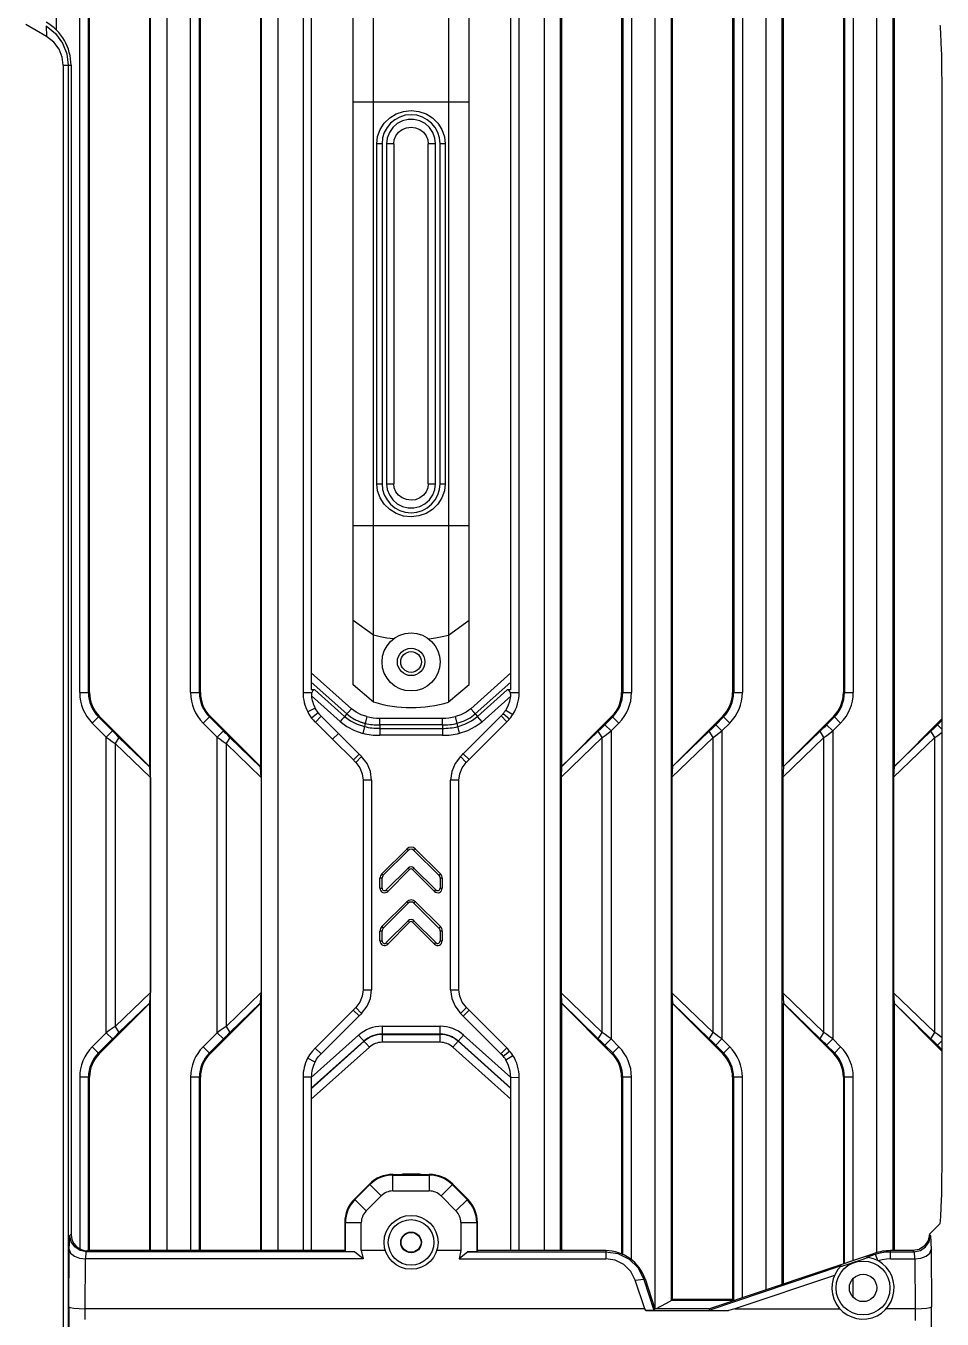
# Model space of a CAD drawing. Header units: millimetres. Extents: x -3132 to 28633, y 682 to 5849.
# Drawn here: x 23389.5 to 23499.9, y 2589.5 to 2745.4 of the extents above; entities that cross this region are included whole.
import ezdxf

# ---------------------------------------------------------------- set-up
doc = ezdxf.new("R2010")
doc.units = ezdxf.units.MM

# ---------------------------------------------------------------- blocks, each defined once
blk = doc.blocks.new('rtjg')
at = {"linetype": 'Continuous'}
for p, q in [((18571.62, 2423.02), (18571.62, 2508.9)), ((18584.99, 2275.81), (18584.99, 2508.9)), ((18598.36, 2275.81), (18598.36, 2508.9)), ((18582.99, 2275.81), (18582.99, 2507.99)), ((18596.36, 2275.81), (18596.36, 2507.99)), ((18630.42, 2487.27), (18630.42, 2275.81)), ((18632.41, 2275.81), (18632.41, 2485.28)), ((18643.79, 2473.9), (18643.79, 2268.81)), ((18645.78, 2269.79), (18645.78, 2471.91)), ((18657.16, 2460.53), (18657.16, 2271.1)), ((18659.15, 2271.77), (18659.15, 2458.54)), ((18670.53, 2447.16), (18670.53, 2275.56)), ((18672.52, 2275.81), (18672.52, 2445.17)), ((18582.85, 2443.4), (18582.85, 2334.22)), ((18596.22, 2443.4), (18596.22, 2334.22)), ((18632.56, 2334.22), (18632.56, 2443.41)), ((18645.93, 2334.22), (18645.93, 2443.41)), ((18659.3, 2334.22), (18659.3, 2443.41)), ((18672.67, 2334.22), (18672.67, 2443.41)), ((18609.85, 2341.98), (18609.85, 2435.64)), ((18618.92, 2435.65), (18618.92, 2341.97)), ((18574.44, 2343.11), (18574.44, 2434.51)), ((18575.49, 2343.11), (18575.49, 2434.51)), ((18575.62, 2343.11), (18575.62, 2434.51)), ((18587.81, 2343.11), (18587.81, 2434.51)), ((18588.86, 2343.11), (18588.86, 2434.51)), ((18588.99, 2343.11), (18588.99, 2434.51)), ((18601.36, 2434.51), (18601.36, 2343.11)), ((18602.36, 2434.43), (18602.36, 2343.45)), ((18607.39, 2344.07), (18607.39, 2433.54)), ((18621.39, 2344.06), (18621.39, 2433.55)), ((18626.42, 2343.43), (18626.42, 2434.46)), ((18627.42, 2343.11), (18627.42, 2434.5)), ((18639.78, 2434.51), (18639.78, 2343.11)), ((18639.92, 2434.51), (18639.92, 2343.11)), ((18640.97, 2434.51), (18640.97, 2343.11)), ((18653.15, 2434.51), (18653.15, 2343.11)), ((18653.29, 2434.51), (18653.29, 2343.11)), ((18654.34, 2434.51), (18654.34, 2343.11)), ((18666.52, 2434.51), (18666.52, 2343.11)), ((18666.66, 2434.51), (18666.66, 2343.11)), ((18667.71, 2434.51), (18667.71, 2343.11)), ((18570.44, 2422.23), (18567.94, 2423.68)), ((18570.4, 2423.53), (18570.44, 2422.23)), ((18572.44, 2418.77), (18572.44, 2108.85)), ((18572.44, 2418.77), (18573.39, 2418.77)), ((18573.06, 2418.77), (18573.06, 2108.85)), ((18573.39, 2418.77), (18573.39, 2277.8)), ((18678.43, 2286.08), (18678.43, 2416.54)), ((18621.39, 2414.34), (18607.39, 2414.34)), ((18610.27, 2368.31), (18610.27, 2409.31)), ((18610.89, 2409.31), (18610.27, 2409.31)), ((18610.89, 2409.31), (18610.89, 2368.31)), ((18611.44, 2409.31), (18611.44, 2368.31)), ((18612.3, 2409.31), (18611.44, 2409.31)), ((18612.3, 2409.31), (18612.3, 2368.31)), ((18616.47, 2368.31), (18616.47, 2409.31)), ((18617.34, 2409.31), (18616.47, 2409.31)), ((18617.34, 2368.31), (18617.34, 2409.31)), ((18617.89, 2368.31), (18617.89, 2409.31)), ((18618.51, 2409.31), (18617.89, 2409.31)), ((18618.51, 2409.31), (18618.51, 2368.31)), ((18610.27, 2368.31), (18610.89, 2368.31)), ((18611.44, 2368.31), (18612.3, 2368.31)), ((18616.47, 2368.31), (18617.34, 2368.31)), ((18617.89, 2368.31), (18618.51, 2368.31)), ((18607.39, 2363.28), (18621.39, 2363.28)), ((18609.85, 2350.04), (18607.39, 2351.81)), ((18621.39, 2351.8), (18618.92, 2350.02)), ((18607.2, 2341.17), (18602.36, 2345.51)), ((18606.65, 2340.55), (18602.36, 2344.39)), ((18626.42, 2345.49), (18621.58, 2341.16)), ((18626.42, 2344.37), (18622.13, 2340.54)), ((18574.44, 2343.11), (18575.62, 2343.11)), ((18587.81, 2343.11), (18588.99, 2343.11)), ((18601.36, 2343.11), (18602.41, 2343.11)), ((18602.8, 2343.45), (18602.36, 2343.45)), ((18602.8, 2343.45), (18606.38, 2340.24)), ((18609.85, 2341.98), (18607.39, 2344.07)), ((18621.39, 2344.06), (18618.92, 2341.97)), ((18622.4, 2340.24), (18625.97, 2343.43)), ((18626.42, 2343.43), (18625.97, 2343.43)), ((18626.36, 2343.11), (18627.42, 2343.11)), ((18639.78, 2343.11), (18640.97, 2343.11)), ((18653.15, 2343.11), (18654.34, 2343.11)), ((18666.52, 2343.11), (18667.71, 2343.11)), ((18602.82, 2341.24), (18601.93, 2340.78)), ((18602.38, 2342.72), (18605.83, 2339.62)), ((18622.95, 2339.61), (18626.4, 2342.69)), ((18576.79, 2340.28), (18575.95, 2339.44)), ((18578.39, 2338.5), (18576.7, 2340.18)), ((18582.85, 2334.22), (18576.79, 2340.28)), ((18590.16, 2340.28), (18589.32, 2339.44)), ((18591.76, 2338.5), (18590.07, 2340.18)), ((18596.22, 2334.22), (18590.16, 2340.28)), ((18603.19, 2340.67), (18602.4, 2340.05)), ((18603.54, 2340.28), (18602.85, 2339.56)), ((18605.64, 2338.2), (18603.54, 2340.28)), ((18606.65, 2340.55), (18606.38, 2340.24)), ((18606.65, 2340.55), (18606.8, 2340.71)), ((18606.8, 2340.71), (18607.2, 2341.17)), ((18609.05, 2340.22), (18608.56, 2338.2)), ((18610.61, 2340.04), (18618.17, 2340.04)), ((18620.24, 2338.21), (18619.75, 2340.22)), ((18625.24, 2340.3), (18620.69, 2335.75)), ((18621.98, 2340.71), (18621.58, 2341.16)), ((18622.13, 2340.54), (18621.98, 2340.71)), ((18622.13, 2340.54), (18622.4, 2340.24)), ((18622.95, 2339.61), (18622.4, 2340.24)), ((18625.24, 2340.3), (18625.94, 2339.59)), ((18625.5, 2340.58), (18626.26, 2339.94)), ((18625.82, 2341), (18626.67, 2340.48)), ((18638.61, 2340.28), (18632.56, 2334.22)), ((18638.71, 2340.18), (18637.76, 2339.23)), ((18639.45, 2339.44), (18638.61, 2340.28)), ((18651.98, 2340.28), (18645.93, 2334.22)), ((18652.08, 2340.18), (18651.13, 2339.23)), ((18652.82, 2339.44), (18651.98, 2340.28)), ((18665.35, 2340.28), (18659.3, 2334.22)), ((18665.45, 2340.18), (18664.5, 2339.23)), ((18666.19, 2339.44), (18665.35, 2340.28)), ((18678.43, 2339.98), (18672.67, 2334.22)), ((18678.43, 2339.79), (18677.87, 2339.23)), ((18575.95, 2339.44), (18577.64, 2337.75)), ((18577.64, 2337.75), (18578.39, 2338.5)), ((18589.32, 2339.44), (18591.01, 2337.75)), ((18591.01, 2337.75), (18591.76, 2338.5)), ((18602.85, 2339.56), (18604.93, 2337.49)), ((18605.64, 2338.2), (18604.93, 2337.49)), ((18608.14, 2335.7), (18605.64, 2338.2)), ((18608.78, 2339.43), (18608.85, 2339.41)), ((18618.16, 2339.21), (18610.61, 2339.21)), ((18610.61, 2339.21), (18610.61, 2338.8)), ((18610.61, 2338.8), (18618.16, 2338.8)), ((18618.16, 2339.21), (18618.16, 2338.8)), ((18621.39, 2335.04), (18625.94, 2339.59)), ((18636.97, 2338.46), (18632.54, 2334.19)), ((18637.43, 2337.71), (18636.97, 2338.46)), ((18637.76, 2339.23), (18638.5, 2338.49)), ((18638.5, 2338.49), (18639.45, 2339.44)), ((18638.5, 2338.49), (18638.5, 2301.34)), ((18650.34, 2338.46), (18645.91, 2334.19)), ((18650.8, 2337.71), (18650.34, 2338.46)), ((18651.13, 2339.23), (18651.87, 2338.49)), ((18651.87, 2338.49), (18652.82, 2339.44)), ((18651.87, 2338.49), (18651.87, 2301.34)), ((18663.71, 2338.46), (18659.28, 2334.19)), ((18664.17, 2337.71), (18663.71, 2338.46)), ((18664.5, 2339.23), (18665.24, 2338.49)), ((18665.24, 2338.49), (18666.19, 2339.44)), ((18665.24, 2338.49), (18665.24, 2301.34)), ((18677.08, 2338.46), (18672.65, 2334.19)), ((18677.54, 2337.71), (18677.08, 2338.46)), ((18677.87, 2339.23), (18678.43, 2338.68)), ((18577.64, 2302.08), (18577.64, 2337.75)), ((18579.17, 2337.72), (18578.71, 2336.98)), ((18578.71, 2336.98), (18578.71, 2302.85)), ((18578.71, 2336.98), (18582.95, 2332.88)), ((18582.88, 2334.14), (18579.17, 2337.72)), ((18591.01, 2302.08), (18591.01, 2337.75)), ((18592.54, 2337.72), (18592.08, 2336.98)), ((18592.08, 2336.98), (18592.08, 2302.85)), ((18592.08, 2336.98), (18596.32, 2332.88)), ((18596.25, 2334.14), (18592.54, 2337.72)), ((18604.93, 2337.49), (18607.43, 2334.99)), ((18618.16, 2337.97), (18610.62, 2337.97)), ((18632.47, 2332.92), (18637.43, 2337.71)), ((18637.43, 2302.12), (18637.43, 2337.71)), ((18645.84, 2332.92), (18650.8, 2337.71)), ((18650.8, 2302.12), (18650.8, 2337.71)), ((18659.21, 2332.92), (18664.17, 2337.71)), ((18664.17, 2302.12), (18664.17, 2337.71)), ((18672.58, 2332.92), (18677.54, 2337.71)), ((18677.54, 2302.12), (18677.54, 2337.71)), ((18608.14, 2335.7), (18607.43, 2334.99)), ((18608.42, 2335.41), (18607.72, 2334.7)), ((18620.35, 2335.41), (18621.05, 2334.7)), ((18620.69, 2335.75), (18621.39, 2335.04)), ((18582.85, 2334.22), (18582.88, 2334.14)), ((18582.95, 2332.88), (18582.88, 2334.14)), ((18596.22, 2334.22), (18596.25, 2334.14)), ((18596.32, 2332.88), (18596.25, 2334.14)), ((18632.54, 2334.19), (18632.47, 2332.92)), ((18632.56, 2334.22), (18632.54, 2334.19)), ((18645.91, 2334.19), (18645.84, 2332.92)), ((18645.93, 2334.22), (18645.91, 2334.19)), ((18659.28, 2334.19), (18659.21, 2332.92)), ((18659.3, 2334.22), (18659.28, 2334.19)), ((18672.65, 2334.19), (18672.58, 2332.92)), ((18672.67, 2334.22), (18672.65, 2334.19)), ((18582.95, 2332.88), (18582.95, 2306.95)), ((18596.32, 2332.88), (18596.32, 2306.95)), ((18609.61, 2332.57), (18608.61, 2332.57)), ((18608.61, 2332.57), (18608.61, 2307.26)), ((18609.61, 2332.57), (18609.61, 2307.26)), ((18620.16, 2332.57), (18619.16, 2332.57)), ((18619.16, 2307.26), (18619.16, 2332.57)), ((18620.16, 2307.26), (18620.16, 2332.57)), ((18632.47, 2332.92), (18632.47, 2306.91)), ((18645.84, 2332.92), (18645.84, 2306.91)), ((18659.21, 2332.92), (18659.21, 2306.91)), ((18672.58, 2332.92), (18672.58, 2306.91)), ((18613.86, 2324.25), (18610.86, 2321.25)), ((18611.04, 2321.08), (18614.04, 2324.08)), ((18614.04, 2324.08), (18613.86, 2324.25)), ((18614.92, 2324.25), (18614.74, 2324.08)), ((18614.74, 2324.08), (18617.74, 2321.08)), ((18617.92, 2321.25), (18614.92, 2324.25)), ((18610.86, 2321.25), (18611.04, 2321.08)), ((18614.04, 2321.96), (18611.4, 2319.32)), ((18611.58, 2319.14), (18614.21, 2321.78)), ((18614.21, 2321.78), (18614.04, 2321.96)), ((18614.74, 2321.96), (18614.57, 2321.78)), ((18614.57, 2321.78), (18617.2, 2319.14)), ((18617.38, 2319.32), (18614.74, 2321.96)), ((18617.74, 2321.08), (18617.92, 2321.25)), ((18610.89, 2320.72), (18610.64, 2320.72)), ((18610.64, 2319.53), (18610.64, 2320.72)), ((18610.64, 2319.53), (18610.89, 2319.53)), ((18610.89, 2319.53), (18610.89, 2320.72)), ((18618.14, 2320.72), (18617.89, 2320.72)), ((18617.89, 2320.72), (18617.89, 2319.53)), ((18617.89, 2319.53), (18618.14, 2319.53)), ((18618.14, 2320.72), (18618.14, 2319.53)), ((18613.86, 2317.89), (18610.86, 2314.89)), ((18611.4, 2319.32), (18611.58, 2319.14)), ((18614.04, 2317.71), (18613.86, 2317.89)), ((18614.92, 2317.89), (18614.74, 2317.71)), ((18617.92, 2314.89), (18614.92, 2317.89)), ((18617.2, 2319.14), (18617.38, 2319.32)), ((18611.04, 2314.71), (18614.04, 2317.71)), ((18614.74, 2317.71), (18617.74, 2314.71)), ((18610.86, 2314.89), (18611.04, 2314.71)), ((18614.04, 2315.59), (18611.4, 2312.96)), ((18611.58, 2312.78), (18614.21, 2315.42)), ((18614.21, 2315.42), (18614.04, 2315.59)), ((18614.74, 2315.59), (18614.57, 2315.42)), ((18614.57, 2315.42), (18617.2, 2312.78)), ((18617.38, 2312.96), (18614.74, 2315.59)), ((18617.74, 2314.71), (18617.92, 2314.89)), ((18610.89, 2314.36), (18610.64, 2314.36)), ((18610.64, 2313.17), (18610.64, 2314.36)), ((18610.64, 2313.17), (18610.89, 2313.17)), ((18610.89, 2313.17), (18610.89, 2314.36)), ((18618.14, 2314.36), (18617.89, 2314.36)), ((18617.89, 2314.36), (18617.89, 2313.17)), ((18617.89, 2313.17), (18618.14, 2313.17)), ((18618.14, 2314.36), (18618.14, 2313.17)), ((18611.4, 2312.96), (18611.58, 2312.78)), ((18617.2, 2312.78), (18617.38, 2312.96)), ((18582.95, 2306.95), (18578.71, 2302.85)), ((18582.88, 2305.69), (18582.95, 2306.95)), ((18596.32, 2306.95), (18592.08, 2302.85)), ((18596.25, 2305.69), (18596.32, 2306.95)), ((18608.61, 2307.26), (18609.61, 2307.26)), ((18619.16, 2307.26), (18620.16, 2307.26)), ((18632.47, 2306.91), (18632.54, 2305.64)), ((18637.43, 2302.12), (18632.47, 2306.91)), ((18650.8, 2302.12), (18645.84, 2306.91)), ((18645.84, 2306.91), (18645.91, 2305.64)), ((18664.17, 2302.12), (18659.21, 2306.91)), ((18659.21, 2306.91), (18659.28, 2305.64)), ((18672.58, 2306.91), (18672.65, 2305.64)), ((18677.54, 2302.12), (18672.58, 2306.91)), ((18576.79, 2299.55), (18582.85, 2305.61)), ((18579.17, 2302.11), (18582.88, 2305.69)), ((18582.85, 2305.61), (18582.88, 2305.69)), ((18582.85, 2305.61), (18582.85, 2275.81)), ((18590.16, 2299.55), (18596.22, 2305.61)), ((18592.54, 2302.11), (18596.25, 2305.69)), ((18596.22, 2305.61), (18596.25, 2305.69)), ((18596.22, 2305.61), (18596.22, 2275.81)), ((18632.55, 2305.64), (18636.97, 2301.37)), ((18632.56, 2275.81), (18632.56, 2305.62)), ((18632.56, 2305.62), (18638.61, 2299.55)), ((18645.92, 2305.64), (18650.34, 2301.37)), ((18645.93, 2305.62), (18651.98, 2299.55)), ((18645.93, 2269.94), (18645.93, 2305.62)), ((18659.29, 2305.64), (18663.71, 2301.37)), ((18659.3, 2305.62), (18665.35, 2299.55)), ((18659.3, 2271.82), (18659.3, 2305.62)), ((18672.66, 2305.64), (18677.08, 2301.37)), ((18672.67, 2275.81), (18672.67, 2305.62)), ((18672.67, 2305.62), (18678.43, 2299.85)), ((18607.42, 2304.83), (18602.82, 2300.25)), ((18603.53, 2299.54), (18608.12, 2304.12)), ((18608.12, 2304.12), (18607.42, 2304.83)), ((18608.43, 2304.43), (18607.72, 2305.13)), ((18620.35, 2304.42), (18621.06, 2305.13)), ((18621.39, 2304.8), (18620.68, 2304.09)), ((18620.68, 2304.09), (18625.23, 2299.54)), ((18625.93, 2300.26), (18621.39, 2304.8)), ((18578.71, 2302.85), (18579.17, 2302.11)), ((18592.08, 2302.85), (18592.54, 2302.11)), ((18610.89, 2302.88), (18617.9, 2302.88)), ((18610.89, 2302.88), (18610.89, 2300.94)), ((18617.9, 2300.94), (18617.9, 2302.88)), ((18577.64, 2302.08), (18575.95, 2300.39)), ((18576.7, 2299.65), (18578.39, 2301.34)), ((18578.39, 2301.34), (18577.64, 2302.08)), ((18591.01, 2302.08), (18589.32, 2300.39)), ((18590.07, 2299.65), (18591.76, 2301.34)), ((18591.76, 2301.34), (18591.01, 2302.08)), ((18608.07, 2301.8), (18602.36, 2296.68)), ((18608.7, 2301.09), (18602.36, 2295.4)), ((18602.36, 2295.34), (18608.73, 2301.06)), ((18609.37, 2300.35), (18608.07, 2301.8)), ((18617.9, 2301.93), (18610.89, 2301.93)), ((18610.89, 2301.89), (18617.9, 2301.89)), ((18617.9, 2300.94), (18610.89, 2300.94)), ((18620.71, 2301.8), (18619.42, 2300.36)), ((18620.05, 2301.06), (18626.42, 2295.36)), ((18626.42, 2295.42), (18620.08, 2301.1)), ((18626.42, 2296.71), (18620.71, 2301.8)), ((18636.97, 2301.37), (18637.43, 2302.12)), ((18638.5, 2301.34), (18637.76, 2300.6)), ((18639.45, 2300.39), (18638.5, 2301.34)), ((18650.34, 2301.37), (18650.8, 2302.12)), ((18651.87, 2301.34), (18651.13, 2300.6)), ((18652.82, 2300.39), (18651.87, 2301.34)), ((18663.71, 2301.37), (18664.17, 2302.12)), ((18665.24, 2301.34), (18664.5, 2300.6)), ((18666.19, 2300.39), (18665.24, 2301.34)), ((18677.08, 2301.37), (18677.54, 2302.12)), ((18678.43, 2301.16), (18677.87, 2300.6)), ((18575.95, 2300.39), (18576.79, 2299.55)), ((18589.32, 2300.39), (18590.16, 2299.55)), ((18602.36, 2294.07), (18609.37, 2300.35)), ((18603.53, 2299.54), (18602.82, 2300.25)), ((18619.42, 2300.36), (18626.42, 2294.09)), ((18625.23, 2299.54), (18625.93, 2300.26)), ((18625.5, 2299.25), (18626.27, 2299.89)), ((18625.82, 2298.83), (18626.67, 2299.36)), ((18638.71, 2299.65), (18637.76, 2300.6)), ((18638.61, 2299.55), (18639.45, 2300.39)), ((18652.08, 2299.65), (18651.13, 2300.6)), ((18651.98, 2299.55), (18652.82, 2300.39)), ((18665.45, 2299.65), (18664.5, 2300.6)), ((18665.35, 2299.55), (18666.19, 2300.39)), ((18678.43, 2300.04), (18677.87, 2300.6)), ((18602.81, 2298.56), (18601.91, 2299.02)), ((18575.62, 2296.73), (18574.44, 2296.73)), ((18574.44, 2296.73), (18574.44, 2276.05)), ((18575.49, 2275.81), (18575.49, 2296.73)), ((18575.62, 2275.81), (18575.62, 2296.73)), ((18588.99, 2296.73), (18587.81, 2296.73)), ((18587.81, 2296.73), (18587.81, 2275.81)), ((18588.86, 2275.81), (18588.86, 2296.73)), ((18588.99, 2275.81), (18588.99, 2296.73)), ((18602.36, 2296.73), (18601.36, 2296.73)), ((18601.36, 2296.73), (18601.36, 2275.81)), ((18602.36, 2296.73), (18602.36, 2275.81)), ((18626.42, 2296.71), (18627.42, 2296.72)), ((18626.42, 2275.81), (18626.42, 2296.71)), ((18627.42, 2275.81), (18627.42, 2296.71)), ((18640.97, 2296.73), (18639.78, 2296.73)), ((18639.78, 2296.73), (18639.78, 2275.37)), ((18639.92, 2275.3), (18639.92, 2296.73)), ((18640.97, 2274.68), (18640.97, 2296.73)), ((18654.34, 2296.73), (18653.15, 2296.73)), ((18653.15, 2296.73), (18653.15, 2269.94)), ((18653.29, 2269.81), (18653.29, 2296.73)), ((18654.34, 2270.16), (18654.34, 2296.73)), ((18667.71, 2296.73), (18666.52, 2296.73)), ((18666.52, 2296.73), (18666.52, 2274.24)), ((18666.66, 2274.28), (18666.66, 2296.73)), ((18667.71, 2274.63), (18667.71, 2296.73)), ((18613.36, 2285.04), (18613.45, 2285.08)), ((18613.45, 2285.08), (18615.32, 2285.08)), ((18615.42, 2285.04), (18615.32, 2285.08)), ((18607.56, 2282.03), (18609.37, 2283.84)), ((18607.62, 2281.97), (18609.43, 2283.77)), ((18609.37, 2283.84), (18610.78, 2282.42)), ((18612.2, 2285.01), (18612.37, 2285.01)), ((18612.2, 2283.01), (18612.2, 2285.01)), ((18612.2, 2284.92), (18616.58, 2284.92)), ((18616.41, 2285.01), (18616.58, 2285.01)), ((18616.58, 2285.01), (18616.58, 2283.01)), ((18618, 2282.42), (18619.41, 2283.84)), ((18619.35, 2283.77), (18621.15, 2281.97)), ((18619.41, 2283.84), (18621.22, 2282.03)), ((18608.97, 2280.62), (18607.56, 2282.03)), ((18610.78, 2282.42), (18608.97, 2280.62)), ((18612.2, 2283.01), (18616.58, 2283.01)), ((18619.8, 2280.62), (18618, 2282.42)), ((18621.22, 2282.03), (18619.8, 2280.62)), ((18606.39, 2279.2), (18608.39, 2279.2)), ((18606.39, 2279.2), (18606.39, 2275.81)), ((18606.48, 2275.72), (18606.48, 2279.2)), ((18608.39, 2275.81), (18608.39, 2279.2)), ((18620.39, 2279.2), (18622.39, 2279.2)), ((18620.39, 2279.2), (18620.39, 2275.81)), ((18622.3, 2279.2), (18622.3, 2275.72)), ((18622.39, 2275.81), (18622.39, 2279.2)), ((18676.89, 2277.81), (18678.18, 2279.1)), ((18573.16, 2275.94), (18573.24, 2277.65)), ((18573.39, 2277.8), (18573.24, 2277.65)), ((18677.04, 2277.65), (18676.89, 2277.8)), ((18677.04, 2277.65), (18677.11, 2275.94)), ((18573.11, 2269.02), (18573.16, 2275.94)), ((18575.25, 2275.68), (18575.38, 2275.81)), ((18606.39, 2275.81), (18575.38, 2275.81)), ((18606.39, 2275.81), (18606.48, 2275.72)), ((18611.3, 2275.81), (18608.39, 2275.81)), ((18608.39, 2275.81), (18608.6, 2274.83)), ((18620.39, 2275.81), (18617.48, 2275.81)), ((18620.39, 2275.81), (18620.18, 2274.83)), ((18622.3, 2275.72), (18621.23, 2275.68)), ((18622.39, 2275.81), (18622.3, 2275.72)), ((18637.86, 2275.81), (18622.39, 2275.81)), ((18637.86, 2275.81), (18637.86, 2274.83)), ((18674.9, 2275.81), (18672.21, 2275.81)), ((18672.21, 2274.83), (18672.21, 2275.81)), ((18674.9, 2275.81), (18675.03, 2275.68)), ((18677.11, 2275.94), (18677.16, 2269.02)), ((18575.1, 2268.81), (18575.15, 2274.83)), ((18608.6, 2274.83), (18575.15, 2274.83)), ((18575.17, 2274.83), (18575.21, 2275.68)), ((18607.55, 2275.68), (18575.21, 2275.68)), ((18608.6, 2274.83), (18607.55, 2275.68)), ((18621.23, 2275.68), (18620.18, 2274.83)), ((18620.18, 2274.83), (18637.86, 2274.83)), ((18621.23, 2275.68), (18637.86, 2275.68)), ((18650.31, 2268.81), (18670.3, 2275.5)), ((18667.18, 2274.19), (18666.83, 2274.07)), ((18667.6, 2274.33), (18667.18, 2274.19)), ((18668.51, 2274.63), (18667.6, 2274.33)), ((18668.86, 2274.75), (18668.51, 2274.63)), ((18669.15, 2274.85), (18668.86, 2274.75)), ((18669.27, 2274.89), (18669.15, 2274.85)), ((18669.33, 2275.03), (18670.34, 2275.38)), ((18670.3, 2275.5), (18670.34, 2275.38)), ((18670.35, 2275.38), (18670.69, 2274.6)), ((18672.21, 2275.68), (18675.03, 2275.68)), ((18672.21, 2274.83), (18675.1, 2274.83)), ((18675.07, 2275.68), (18675.1, 2274.83)), ((18675.13, 2274.83), (18675.17, 2268.81)), ((18650.34, 2268.63), (18666.28, 2274.01)), ((18665.46, 2272.83), (18653.43, 2268.81)), ((18641.43, 2272.26), (18642.45, 2272.38)), ((18642.58, 2268.81), (18641.43, 2272.26)), ((18642.46, 2272.35), (18642.6, 2272.4)), ((18642.46, 2272.35), (18643.67, 2268.63)), ((18642.6, 2272.4), (18643.8, 2268.81)), ((18667.71, 2270.19), (18667.71, 2272.43)), ((18645.79, 2269.79), (18645.13, 2269.44)), ((18645.79, 2269.8), (18645.83, 2269.84)), ((18653.26, 2269.8), (18645.79, 2269.8)), ((18645.83, 2269.84), (18645.93, 2269.94)), ((18653.15, 2269.94), (18645.93, 2269.94)), ((18653.29, 2269.81), (18653.15, 2269.94)), ((18573.11, 2269.02), (18573.11, 2266.31)), ((18642.58, 2268.81), (18575.1, 2268.81)), ((18575.1, 2267.52), (18575.1, 2268.81)), ((18642.7, 2268.6), (18642.58, 2268.81)), ((18643.67, 2268.63), (18642.7, 2268.6)), ((18642.7, 2268.6), (18652.67, 2268.6)), ((18643.8, 2268.81), (18643.67, 2268.63)), ((18650.31, 2268.81), (18643.8, 2268.81)), ((18650.31, 2268.81), (18650.34, 2268.63)), ((18650.34, 2268.63), (18652.67, 2268.6)), ((18653.43, 2268.81), (18652.67, 2268.6)), ((18653.43, 2268.81), (18666.09, 2268.81)), ((18675.17, 2268.81), (18671.68, 2268.81)), ((18675.17, 2268.81), (18675.17, 2267.39)), ((18677.16, 2266.46), (18677.16, 2269.02))]:
    blk.add_line(p, q, dxfattribs=at)
for points in [[(18570.4, 2423.53), (18571.52, 2422.62), (18572.37, 2421.45), (18572.89, 2420.14), (18573.06, 2418.77)], [(18678.27, 2422.72), (18678.24, 2423.18), (18678.21, 2423.47), (18678.18, 2423.59)], [(18678.43, 2416.54), (18678.41, 2418.31), (18678.38, 2419.99), (18678.33, 2421.45), (18678.27, 2422.72)], [(18572.44, 2418.77), (18572.31, 2419.77), (18571.94, 2420.71), (18571.32, 2421.55), (18570.44, 2422.23)], [(18610.27, 2409.31), (18610.36, 2410.17), (18610.67, 2411.04), (18611.16, 2411.79), (18611.81, 2412.43), (18612.6, 2412.91), (18613.47, 2413.21), (18614.41, 2413.31)], [(18614.41, 2413.31), (18615.33, 2413.2), (18616.2, 2412.9), (18616.98, 2412.42), (18617.63, 2411.78), (18618.11, 2411.02), (18618.42, 2410.15), (18618.51, 2409.31)], [(18617.34, 2409.31), (18617.26, 2410), (18617.01, 2410.67), (18616.6, 2411.26), (18616.07, 2411.74), (18615.43, 2412.07), (18614.74, 2412.24), (18614.03, 2412.24), (18613.34, 2412.07), (18612.71, 2411.74), (18612.18, 2411.26), (18611.77, 2410.67), (18611.52, 2410), (18611.44, 2409.31)], [(18612.3, 2409.31), (18612.37, 2409.8), (18612.57, 2410.28), (18612.89, 2410.7), (18613.33, 2411.03), (18613.84, 2411.23), (18614.39, 2411.31), (18614.94, 2411.23), (18615.45, 2411.03), (18615.88, 2410.7), (18616.21, 2410.28), (18616.41, 2409.8), (18616.47, 2409.31)], [(18614.41, 2364.31), (18613.48, 2364.41), (18612.6, 2364.7), (18611.81, 2365.19), (18611.15, 2365.83), (18610.67, 2366.59), (18610.36, 2367.46), (18610.27, 2368.31)], [(18611.44, 2368.31), (18611.52, 2367.62), (18611.77, 2366.95), (18612.18, 2366.36), (18612.71, 2365.88), (18613.35, 2365.55), (18614.04, 2365.38), (18614.74, 2365.38), (18615.43, 2365.55), (18616.06, 2365.88), (18616.6, 2366.36), (18617.01, 2366.95), (18617.26, 2367.62), (18617.34, 2368.31)], [(18616.47, 2368.31), (18616.41, 2367.82), (18616.21, 2367.34), (18615.88, 2366.92), (18615.45, 2366.59), (18614.94, 2366.38), (18614.39, 2366.31), (18613.84, 2366.39), (18613.33, 2366.59), (18612.89, 2366.92), (18612.57, 2367.34), (18612.37, 2367.82), (18612.3, 2368.31)], [(18618.51, 2368.31), (18618.41, 2367.45), (18618.11, 2366.59), (18617.63, 2365.84), (18616.99, 2365.2), (18616.2, 2364.72), (18615.34, 2364.42), (18614.41, 2364.31)], [(18612.26, 2349.59), (18611.45, 2349.7), (18610.65, 2349.85), (18609.85, 2350.04)], [(18618.92, 2350.02), (18618.13, 2349.84), (18617.33, 2349.7), (18616.52, 2349.58)], [(18602.41, 2343.11), (18602.38, 2342.99), (18602.37, 2342.86), (18602.38, 2342.72)], [(18602.8, 2343.45), (18602.63, 2343.41), (18602.5, 2343.29), (18602.41, 2343.11)], [(18626.36, 2343.11), (18626.27, 2343.29), (18626.14, 2343.4), (18625.97, 2343.43)], [(18626.4, 2342.69), (18626.4, 2342.84), (18626.39, 2342.98), (18626.36, 2343.11)], [(18603.19, 2340.67), (18603.05, 2340.86), (18602.93, 2341.05), (18602.82, 2341.24)], [(18625.82, 2341.01), (18626.1, 2341.54), (18626.29, 2342.1), (18626.4, 2342.69)], [(18601.93, 2340.78), (18602.07, 2340.53), (18602.23, 2340.29), (18602.4, 2340.05)], [(18606.38, 2340.24), (18606.23, 2340.08), (18606.04, 2339.86), (18605.83, 2339.62)], [(18606.38, 2340.24), (18607.1, 2339.71), (18607.91, 2339.3), (18608.76, 2339.01)], [(18606.65, 2340.55), (18606.86, 2340.38), (18607.05, 2340.24), (18607.22, 2340.12), (18607.38, 2340.02), (18607.52, 2339.93), (18607.66, 2339.86), (18607.78, 2339.8), (18607.89, 2339.75), (18608, 2339.7), (18608.09, 2339.66), (18608.18, 2339.62), (18608.27, 2339.59), (18608.34, 2339.56), (18608.41, 2339.54), (18608.48, 2339.51), (18608.54, 2339.5), (18608.59, 2339.48), (18608.65, 2339.46), (18608.7, 2339.45), (18608.74, 2339.44), (18608.78, 2339.43)], [(18609.05, 2340.22), (18608.38, 2340.44), (18607.76, 2340.76), (18607.2, 2341.17)], [(18610.61, 2339.21), (18610.61, 2339.43), (18610.61, 2340.04)], [(18618.16, 2339.21), (18618.17, 2339.43), (18618.17, 2339.72), (18618.17, 2340.04)], [(18621.58, 2341.16), (18621.03, 2340.76), (18620.41, 2340.44), (18619.75, 2340.22)], [(18619.95, 2339.41), (18620.8, 2339.7), (18621.52, 2340.09), (18622.13, 2340.54)], [(18620.05, 2339.02), (18620.89, 2339.3), (18621.68, 2339.7), (18622.4, 2340.24)], [(18625.5, 2340.58), (18625.41, 2340.48), (18625.33, 2340.39), (18625.24, 2340.3)], [(18625.5, 2340.58), (18625.55, 2340.64), (18625.59, 2340.69), (18625.63, 2340.74), (18625.66, 2340.79), (18625.7, 2340.83), (18625.73, 2340.87), (18625.75, 2340.91), (18625.78, 2340.94), (18625.8, 2340.98), (18625.82, 2341.01)], [(18625.94, 2339.59), (18626.05, 2339.7), (18626.16, 2339.82), (18626.26, 2339.94)], [(18626.26, 2339.94), (18626.41, 2340.12), (18626.55, 2340.3), (18626.67, 2340.48)], [(18579.17, 2337.72), (18578.92, 2337.97), (18578.66, 2338.23), (18578.39, 2338.5)], [(18592.54, 2337.72), (18592.29, 2337.97), (18592.03, 2338.23), (18591.76, 2338.5)], [(18605.83, 2339.62), (18606.66, 2339.01), (18607.58, 2338.53), (18608.56, 2338.2)], [(18610.61, 2338.8), (18610.61, 2338.58), (18610.62, 2337.97)], [(18618.16, 2338.8), (18618.16, 2338.58), (18618.16, 2337.97)], [(18620.24, 2338.21), (18621.22, 2338.53), (18622.13, 2339.01), (18622.95, 2339.61)], [(18637.76, 2339.23), (18637.49, 2338.96), (18637.23, 2338.71), (18636.97, 2338.46)], [(18637.43, 2337.71), (18637.78, 2337.96), (18638.14, 2338.22), (18638.5, 2338.49)], [(18651.13, 2339.23), (18650.86, 2338.96), (18650.6, 2338.71), (18650.34, 2338.46)], [(18650.8, 2337.71), (18651.15, 2337.96), (18651.51, 2338.22), (18651.87, 2338.49)], [(18664.5, 2339.23), (18664.23, 2338.96), (18663.97, 2338.71), (18663.71, 2338.46)], [(18664.17, 2337.71), (18664.52, 2337.96), (18664.88, 2338.22), (18665.24, 2338.49)], [(18677.87, 2339.23), (18677.6, 2338.96), (18677.34, 2338.71), (18677.08, 2338.46)], [(18677.54, 2337.71), (18677.89, 2337.96), (18678.25, 2338.22), (18678.43, 2338.35)], [(18577.64, 2337.75), (18578, 2337.49), (18578.36, 2337.23), (18578.71, 2336.98)], [(18591.01, 2337.75), (18591.37, 2337.49), (18591.73, 2337.23), (18592.08, 2336.98)], [(18609.61, 2332.57), (18609.48, 2333.59), (18609.08, 2334.56), (18608.42, 2335.41)], [(18620.35, 2335.41), (18619.7, 2334.55), (18619.3, 2333.59), (18619.16, 2332.57)], [(18607.72, 2334.7), (18608.21, 2334.06), (18608.51, 2333.33), (18608.61, 2332.57)], [(18620.16, 2332.57), (18620.26, 2333.33), (18620.56, 2334.05), (18621.05, 2334.7)], [(18608.61, 2307.26), (18608.51, 2306.5), (18608.21, 2305.78), (18607.72, 2305.13)], [(18608.43, 2304.43), (18609.08, 2305.28), (18609.48, 2306.24), (18609.61, 2307.26)], [(18619.16, 2307.26), (18619.3, 2306.24), (18619.7, 2305.28), (18620.35, 2304.42)], [(18621.06, 2305.13), (18620.56, 2305.77), (18620.26, 2306.5), (18620.16, 2307.26)], [(18632.55, 2305.61), (18632.55, 2305.62), (18632.55, 2305.63), (18632.55, 2305.64)], [(18645.92, 2305.61), (18645.92, 2305.62), (18645.92, 2305.63), (18645.92, 2305.64)], [(18659.29, 2305.61), (18659.29, 2305.62), (18659.29, 2305.63), (18659.29, 2305.64)], [(18672.66, 2305.61), (18672.66, 2305.62), (18672.66, 2305.63), (18672.66, 2305.64)], [(18578.71, 2302.85), (18578.36, 2302.6), (18578, 2302.35), (18577.64, 2302.08)], [(18592.08, 2302.85), (18591.73, 2302.6), (18591.37, 2302.35), (18591.01, 2302.08)], [(18578.39, 2301.34), (18578.66, 2301.61), (18578.92, 2301.86), (18579.17, 2302.11)], [(18591.76, 2301.34), (18592.03, 2301.61), (18592.29, 2301.86), (18592.54, 2302.11)], [(18636.97, 2301.37), (18637.23, 2301.13), (18637.49, 2300.87), (18637.76, 2300.6)], [(18638.5, 2301.34), (18638.14, 2301.61), (18637.78, 2301.87), (18637.43, 2302.12)], [(18650.34, 2301.37), (18650.6, 2301.13), (18650.86, 2300.87), (18651.13, 2300.6)], [(18651.87, 2301.34), (18651.51, 2301.61), (18651.15, 2301.87), (18650.8, 2302.12)], [(18663.71, 2301.37), (18663.97, 2301.13), (18664.23, 2300.87), (18664.5, 2300.6)], [(18665.24, 2301.34), (18664.88, 2301.61), (18664.52, 2301.87), (18664.17, 2302.12)], [(18677.08, 2301.37), (18677.34, 2301.13), (18677.6, 2300.87), (18677.87, 2300.6)], [(18678.43, 2301.48), (18678.25, 2301.61), (18677.89, 2301.87), (18677.54, 2302.12)], [(18602.82, 2300.25), (18602.46, 2299.85), (18602.16, 2299.44), (18601.91, 2299.01)], [(18602.81, 2298.56), (18603, 2298.9), (18603.24, 2299.22), (18603.53, 2299.54)], [(18625.23, 2299.54), (18625.32, 2299.45), (18625.41, 2299.35), (18625.5, 2299.25)], [(18625.82, 2298.83), (18625.72, 2298.97), (18625.62, 2299.11), (18625.5, 2299.25)], [(18626.27, 2299.89), (18626.15, 2300.02), (18626.04, 2300.14), (18625.93, 2300.26)], [(18626.67, 2299.36), (18626.54, 2299.54), (18626.41, 2299.72), (18626.27, 2299.89)], [(18626.42, 2296.71), (18626.35, 2297.45), (18626.15, 2298.16), (18625.82, 2298.83)], [(18678.26, 2279.85), (18678.33, 2281.11), (18678.38, 2282.62), (18678.41, 2284.32), (18678.43, 2286.08)], [(18615.42, 2285.04), (18615.59, 2285.02), (18615.95, 2285.01), (18616.41, 2285.01)], [(18575.21, 2275.68), (18574.47, 2275.84), (18573.84, 2276.26), (18573.4, 2276.89), (18573.24, 2277.65)], [(18676.89, 2277.81), (18676.74, 2277.04), (18676.3, 2276.39), (18675.66, 2275.96), (18674.9, 2275.81)], [(18675.03, 2275.68), (18675.8, 2275.84), (18676.44, 2276.26), (18676.87, 2276.89), (18677.04, 2277.65)], [(18573.16, 2275.94), (18573.34, 2275.51), (18573.79, 2275.16), (18574.42, 2274.92), (18575.17, 2274.83)], [(18675.1, 2274.83), (18675.86, 2274.92), (18676.49, 2275.16), (18676.93, 2275.51), (18677.11, 2275.94)], [(18637.86, 2275.68), (18639.34, 2275.45), (18640.68, 2274.77), (18641.76, 2273.72), (18642.46, 2272.35)], [(18641.43, 2272.26), (18640.88, 2273.31), (18640.05, 2274.13), (18639, 2274.65), (18637.86, 2274.83)], [(18669.55, 2275), (18669.54, 2275), (18669.51, 2274.98), (18669.45, 2274.96), (18669.37, 2274.93), (18669.27, 2274.89)], [(18670.34, 2275.38), (18670.96, 2275.55), (18671.58, 2275.65), (18672.21, 2275.68)], [(18672.21, 2274.83), (18671.7, 2274.8), (18671.2, 2274.72), (18670.71, 2274.59)], [(18666.43, 2273.94), (18666.33, 2273.91), (18666.24, 2273.89), (18666.18, 2273.87), (18666.15, 2273.86), (18666.14, 2273.86)], [(18666.83, 2274.07), (18666.55, 2273.98), (18666.43, 2273.94)], [(18573.11, 2269.02), (18573.28, 2268.94), (18573.72, 2268.87), (18574.36, 2268.83), (18575.1, 2268.81)], [(18645.13, 2269.44), (18644.47, 2269.08), (18643.95, 2268.81)], [(18675.17, 2268.81), (18675.92, 2268.83), (18676.56, 2268.87), (18676.99, 2268.94), (18677.16, 2269.02)]]:
    blk.add_lwpolyline(points, dxfattribs=at)
for centre, radius in [((18614.39, 2346.81), 3.5), ((18614.39, 2346.81), 1.65), ((18614.39, 2346.81), 1.25), ((18614.39, 2276.81), 3.25), ((18614.39, 2276.81), 2.75), ((18614.39, 2276.81), 1.25), ((18614.39, 2276.81), 1.2), ((18668.89, 2271.31), 3.25), ((18668.89, 2271.31), 1.65)]:
    blk.add_circle(centre, radius, dxfattribs=at)
for centre, radius, start, end in [((18567.39, 2418.77), 6, 0, 60), ((18614.39, 2409.31), 3.5, 0, 180), ((18614.39, 2368.31), 3.5, 180, 0), ((18579.62, 2343.11), 5.19, 180, 225), ((18579.62, 2343.11), 4.13, 180, 225), ((18579.62, 2343.11), 4, 180, 225), ((18592.99, 2343.11), 5.19, 180, 225), ((18592.99, 2343.11), 4.13, 180, 225), ((18592.99, 2343.11), 4, 180, 225), ((18606.36, 2343.11), 5, 180, 207.7183), ((18622.42, 2343.11), 5, 328.2865, 0.0076), ((18635.78, 2343.11), 4, 314.9993, 0), ((18635.78, 2343.11), 4.13, 315, 0), ((18635.78, 2343.11), 5.19, 315, 360), ((18649.15, 2343.11), 4, 314.9993, 0), ((18649.15, 2343.11), 4.13, 315, 0), ((18649.15, 2343.11), 5.19, 315, 360), ((18662.52, 2343.11), 4, 314.9993, 0), ((18662.52, 2343.11), 4.13, 315, 0), ((18662.52, 2343.11), 5.19, 315, 360), ((18606.36, 2343.11), 4, 185.5818, 207.7857), ((18606.27, 2343.1), 4.93, 218.1904, 225.9341), ((18606.27, 2343.1), 3.93, 218.1898, 225.8156), ((18610.5, 2346.15), 6.11, 256.2451, 270.9699), ((18618.28, 2346.15), 6.11, 268.9535, 283.8739), ((18610.5, 2346.15), 8.18, 256.2456, 270.8143), ((18610.5, 2346.15), 7.34, 256.2454, 270.8543), ((18610.5, 2346.15), 6.94, 256.2454, 270.9177), ((18618.28, 2346.15), 6.94, 269.0094, 283.8732), ((18618.28, 2346.15), 7.35, 269.0774, 283.8732), ((18618.28, 2346.15), 8.18, 269.1203, 283.8734), ((18663.72, 2391.43), 79.71, 225.0747, 225.3655), ((18663.72, 2391.43), 78.71, 225.0755, 225.3705), ((18564.89, 2391.54), 78.9, 314.653, 315.0021), ((18564.89, 2391.54), 79.9, 314.6588, 315.0021), ((18614.39, 2323.72), 0.75, 45, 135), ((18614.39, 2323.72), 0.5, 45, 135), ((18611.39, 2320.72), 0.75, 135, 179.9999), ((18611.39, 2320.72), 0.5, 135, 180), ((18614.39, 2321.6), 0.5, 45, 135), ((18614.39, 2321.6), 0.25, 45, 135), ((18617.39, 2320.72), 0.5, 0, 45), ((18617.39, 2320.72), 0.75, 0, 45), ((18611.19, 2319.53), 0.55, 180, 315), ((18611.19, 2319.53), 0.3, 180, 315), ((18617.59, 2319.53), 0.55, 225.0001, 0), ((18617.59, 2319.53), 0.3, 225.0001, 0), ((18614.39, 2317.36), 0.75, 45, 135), ((18614.39, 2317.36), 0.5, 45, 135), ((18611.39, 2314.36), 0.75, 135, 179.9999), ((18611.39, 2314.36), 0.5, 135, 180), ((18614.39, 2315.24), 0.5, 45, 135), ((18614.39, 2315.24), 0.25, 45, 135), ((18617.39, 2314.36), 0.5, 0, 45), ((18617.39, 2314.36), 0.75, 0, 45), ((18611.19, 2313.17), 0.55, 180, 315), ((18611.19, 2313.17), 0.3, 180, 315), ((18617.59, 2313.17), 0.55, 225.0001, 0), ((18617.59, 2313.17), 0.3, 225.0001, 0), ((18663.69, 2248.41), 79.68, 134.6173, 134.9253), ((18663.69, 2248.41), 78.68, 134.6114, 134.9253), ((18564.87, 2248.29), 78.92, 44.9993, 45.3339), ((18564.87, 2248.29), 79.92, 44.9993, 45.3289), ((18610.89, 2298.66), 4.22, 90, 131.8997), ((18617.9, 2298.66), 4.22, 48.1871, 90), ((18610.89, 2298.66), 3.27, 90, 131.8997), ((18610.89, 2298.66), 3.23, 90, 131.8997), ((18610.89, 2298.66), 2.28, 90, 131.8997), ((18617.9, 2298.66), 3.27, 48.1871, 90), ((18617.9, 2298.66), 3.23, 48.1871, 90), ((18617.9, 2298.66), 2.28, 48.1871, 90), ((18579.62, 2296.73), 5.19, 135, 180), ((18579.62, 2296.73), 4.13, 135, 180), ((18579.62, 2296.73), 4, 135, 180), ((18592.99, 2296.73), 5.19, 135, 180), ((18592.99, 2296.73), 4.13, 135, 180), ((18592.99, 2296.73), 4, 135, 180), ((18622.42, 2296.73), 5, 359.8408, 31.8176), ((18635.78, 2296.73), 4, 0, 45.0007), ((18635.78, 2296.73), 4.13, 0, 45), ((18635.78, 2296.73), 5.19, 0, 45), ((18649.15, 2296.73), 4, 0, 45.0007), ((18649.15, 2296.73), 4.13, 0, 45), ((18649.15, 2296.73), 5.19, 0, 45), ((18662.52, 2296.73), 4, 0, 45.0007), ((18662.52, 2296.73), 4.13, 0, 45), ((18662.52, 2296.73), 5.19, 0, 45), ((18606.36, 2296.73), 5, 152.7519, 180), ((18606.36, 2296.73), 4, 152.6526, 180), ((18612.2, 2281.01), 4, 90, 135), ((18612.2, 2281.01), 3.91, 90, 135), ((18616.58, 2281.01), 4, 45, 90), ((18616.58, 2281.01), 3.91, 45, 90), ((18610.39, 2279.2), 4, 135, 180), ((18610.39, 2279.2), 3.91, 135, 180), ((18612.2, 2281.01), 2, 90, 135), ((18616.58, 2281.01), 2, 45, 90), ((18618.39, 2279.2), 3.91, 0, 45), ((18618.39, 2279.2), 4, 0, 45), ((18610.39, 2279.2), 2, 135, 180), ((18618.39, 2279.2), 2, 0, 45), ((18637.86, 2270.81), 5, 18.5, 90), ((18672.21, 2269.81), 6, 90, 108.5), ((18668.89, 2271.31), 3.75, 134.0107, 79.8431)]:
    blk.add_arc(centre, radius, start, end, dxfattribs=at)
for centre, major_axis, ratio, start_param, end_param in [((18614.41, 2359.76), (0, -18.45), 0.92139, -0.27117, 0.268696), ((18612.37, 2285.04), (0.996, 0), 0.034921, 4.712389, 6.195919), ((18678.18, 2287.59), (0.01, 8.49), 0.024678, 3.166295, 3.564722), ((18575.38, 2277.8), (1.41, 1.41), 0.998783, 2.356803, 3.926382)]:
    blk.add_ellipse(centre, major_axis=major_axis, ratio=ratio, start_param=start_param, end_param=end_param, dxfattribs=at)
blk = doc.blocks.new('*U107')
blk.add_blockref('rtjg', (-18489.39, -2267.31))
blk = doc.blocks.new('*U108')
at = {"color": 0, "linetype": 'ByBlock', "lineweight": -2, "transparency": 16777216}
blk.add_blockref('*U107', (0, 0), dxfattribs=at)

msp = doc.modelspace()

# ---------------------------------------------------------------- block references
msp.add_blockref('*U108', (23310.901, 2589.228))

doc.saveas('drawing.dxf')
